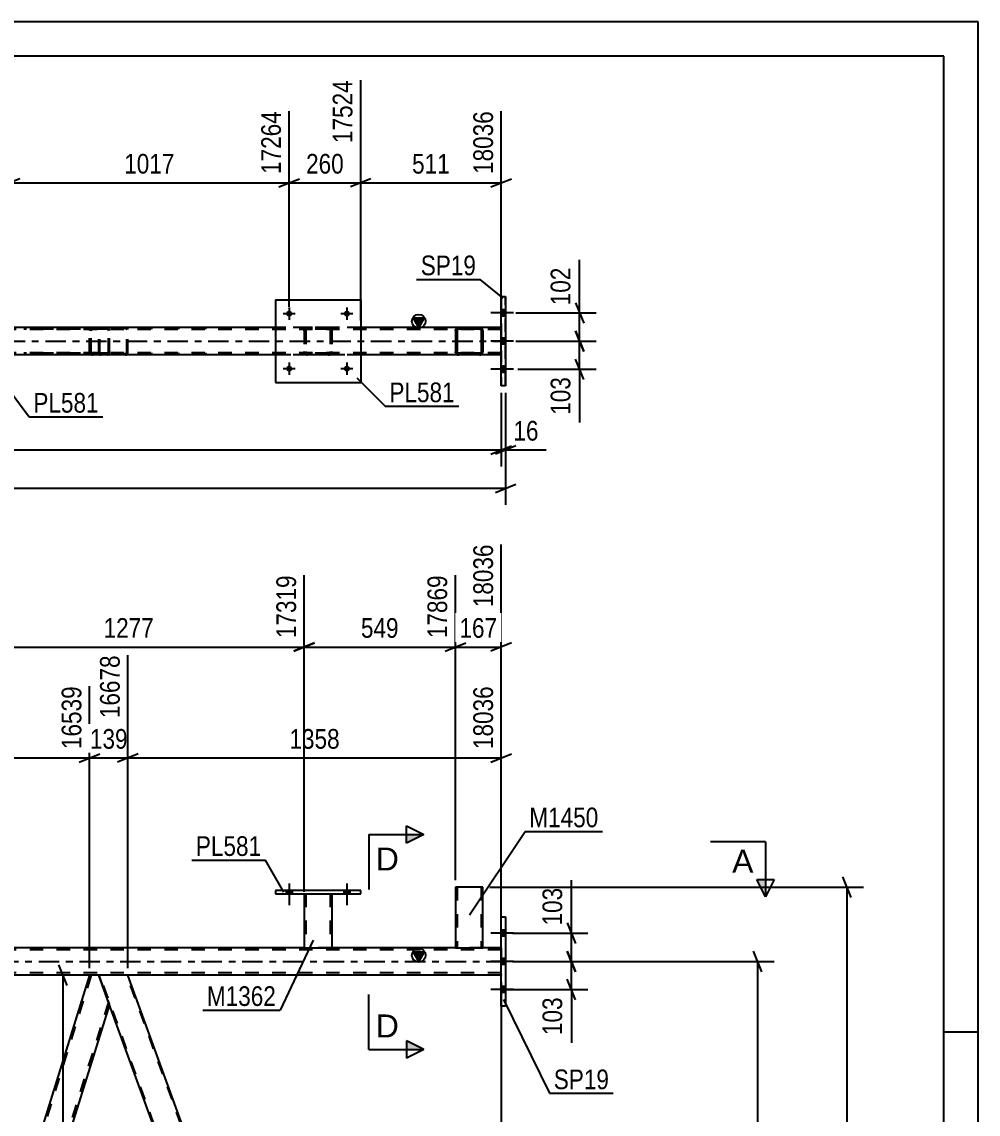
# Model space of a CAD drawing. Header units: millimetres. Extents: x 0 to 841, y 0 to 594.
# Drawn here: x 701.9 to 841, y 435.1 to 594 of the extents above; entities that cross this region are included whole.
import ezdxf

# ---------------------------------------------------------------- set-up
doc = ezdxf.new("R2010")
doc.units = ezdxf.units.MM
doc.linetypes.add('DXK_LINE_DOT2', pattern=[3.9198, 1.9599, -1.9599])
doc.linetypes.add('DXK_LINE_DOT3', pattern=[5.9187, 2.979, -0.9799, 0.9799, -0.9799])
doc.styles.add('Arial', font='ARIAL.TTF', dxfattribs={"height": 0.2})
doc.styles.add('Arial Narrow', font='ARIALN.TTF', dxfattribs={"height": 0.2})

# ---------------------------------------------------------------- blocks, each defined once
blk = doc.blocks.new('Unknown-814735430-1133')
at = {"color": 5, "linetype": 'Continuous'}
for p, q in [((841, 594), (0, 594)), ((841, 0), (841, 594)), ((836, 589), (5, 589)), ((836, 5), (836, 589)), ((841, 447), (836, 447))]:
    blk.add_line(p, q, dxfattribs=at)
blk = doc.blocks.new('Part-814735430-5212 - 5134')
at = {"color": 7, "linetype": 'DXK_LINE_DOT2'}
for p, q in [((742.98, 549.06), (743.02, 549.24)), ((743.02, 549.24), (742.98, 549.06)), ((742.98, 549.06), (742.98, 546.02)), ((743.22, 549.06), (743.24, 549.15)), ((743.22, 549.06), (743.22, 546.02)), ((743.24, 549.15), (743.29, 549.23)), ((743.28, 549.5), (743.46, 549.54)), ((743.46, 549.54), (743.28, 549.5)), ((743.29, 549.23), (743.37, 549.28)), ((743.37, 549.28), (743.46, 549.3)), ((746.5, 549.54), (743.46, 549.54)), ((746.5, 549.3), (743.46, 549.3)), ((746.5, 549.54), (746.68, 549.5)), ((746.68, 549.5), (746.5, 549.54)), ((746.5, 549.3), (746.59, 549.28)), ((746.59, 549.28), (746.67, 549.23)), ((746.67, 549.23), (746.72, 549.15)), ((746.72, 549.15), (746.74, 549.06)), ((746.74, 549.06), (746.74, 546.02)), ((746.94, 549.24), (746.98, 549.06)), ((746.98, 549.06), (746.94, 549.24)), ((746.98, 549.06), (746.98, 546.02)), ((743.02, 545.83), (742.98, 546.02)), ((742.98, 546.02), (743.02, 545.83)), ((743.24, 545.92), (743.22, 546.02)), ((743.29, 545.85), (743.24, 545.92)), ((743.46, 545.54), (743.28, 545.57)), ((743.28, 545.57), (743.46, 545.54)), ((743.37, 545.79), (743.29, 545.85)), ((743.46, 545.78), (743.37, 545.79)), ((746.5, 545.78), (743.46, 545.78)), ((746.5, 545.54), (743.46, 545.54)), ((746.59, 545.79), (746.5, 545.78)), ((746.68, 545.57), (746.5, 545.54)), ((746.5, 545.54), (746.68, 545.57)), ((746.67, 545.85), (746.59, 545.79)), ((746.72, 545.92), (746.67, 545.85)), ((746.74, 546.02), (746.72, 545.92)), ((746.98, 546.02), (746.94, 545.83)), ((746.94, 545.83), (746.98, 546.02))]:
    blk.add_line(p, q, dxfattribs=at)
for centre, start, end in [((743.46, 549.06), 112.5, 157.5), ((743.46, 549.06), 112.5, 157.5), ((746.5, 549.06), 22.5, 67.5), ((746.5, 549.06), 22.5, 67.5), ((743.46, 546.02), 202.5, 247.5), ((743.46, 546.02), 202.5, 247.5), ((746.5, 546.02), 292.5, 337.5), ((746.5, 546.02), 292.5, 337.5)]:
    blk.add_arc(centre, 0.48, start, end, dxfattribs=at)
blk = doc.blocks.new('Bolt-814735430-5156 - 5134')
at = {"linetype": 'Continuous'}
for points in [[(741.22, 551.54, -1), (740.34, 551.54, -1)], [(749.62, 551.54, -1), (748.74, 551.54, -1)]]:
    blk.add_hatch(color=1, dxfattribs=at).paths.add_polyline_path(points)
at = {"color": 1, "linetype": 'Continuous'}
for p, q in [((739.9, 551.54), (741.66, 551.54)), ((740.78, 552.42), (740.78, 550.66)), ((748.3, 551.54), (750.06, 551.54)), ((749.18, 552.42), (749.18, 550.66))]:
    blk.add_line(p, q, dxfattribs=at)
blk = doc.blocks.new('Bolt-814735430-5157 - 5134')
at = {"linetype": 'Continuous'}
for points in [[(741.22, 543.54, -1), (740.34, 543.54, -1)], [(749.62, 543.54, -1), (748.74, 543.54, -1)]]:
    blk.add_hatch(color=1, dxfattribs=at).paths.add_polyline_path(points)
at = {"color": 1, "linetype": 'Continuous'}
for p, q in [((740.78, 544.42), (740.78, 542.66)), ((749.18, 544.42), (749.18, 542.66)), ((739.9, 543.54), (741.66, 543.54)), ((748.3, 543.54), (750.06, 543.54))]:
    blk.add_line(p, q, dxfattribs=at)
blk = doc.blocks.new('Part-814735430-5229 - 5134')
at = {"color": 2, "linetype": 'Continuous'}
for p, q in [((738.78, 553.54), (738.78, 541.54)), ((738.78, 553.54), (751.18, 553.54)), ((751.18, 553.54), (751.18, 541.54)), ((738.78, 541.54), (751.18, 541.54))]:
    blk.add_line(p, q, dxfattribs=at)
blk = doc.blocks.new('Part-814735430-5230 - 5134')
at = {"color": 2, "linetype": 'Continuous'}
for p, q in [((764.99, 549.24), (764.96, 549.06)), ((764.96, 549.06), (764.96, 546.02)), ((765.2, 549.06), (765.21, 549.15)), ((765.2, 549.06), (765.2, 546.02)), ((765.21, 549.15), (765.27, 549.23)), ((765.44, 549.54), (765.25, 549.5)), ((765.27, 549.23), (765.34, 549.28)), ((765.34, 549.28), (765.44, 549.3)), ((768.48, 549.54), (765.44, 549.54)), ((768.48, 549.3), (765.44, 549.3)), ((768.66, 549.5), (768.48, 549.54)), ((768.48, 549.3), (768.57, 549.28)), ((768.57, 549.28), (768.65, 549.23)), ((768.65, 549.23), (768.7, 549.15)), ((768.7, 549.15), (768.72, 549.06)), ((768.72, 549.06), (768.72, 546.02)), ((768.96, 549.06), (768.92, 549.24)), ((768.96, 549.06), (768.96, 546.02)), ((764.96, 546.02), (764.99, 545.83)), ((765.21, 545.92), (765.2, 546.02)), ((765.27, 545.85), (765.21, 545.92)), ((765.25, 545.57), (765.44, 545.54)), ((765.34, 545.79), (765.27, 545.85)), ((765.44, 545.78), (765.34, 545.79)), ((768.48, 545.78), (765.44, 545.78)), ((768.48, 545.54), (765.44, 545.54)), ((768.57, 545.79), (768.48, 545.78)), ((768.48, 545.54), (768.66, 545.57)), ((768.65, 545.85), (768.57, 545.79)), ((768.7, 545.92), (768.65, 545.85)), ((768.72, 546.02), (768.7, 545.92)), ((768.92, 545.83), (768.96, 546.02))]:
    blk.add_line(p, q, dxfattribs=at)
at = {"color": 7, "linetype": 'DXK_LINE_DOT2'}
for p, q in [((764.96, 549.06), (764.99, 549.24)), ((765.25, 549.5), (765.44, 549.54)), ((768.48, 549.54), (768.66, 549.5)), ((768.92, 549.24), (768.96, 549.06)), ((764.99, 545.83), (764.96, 546.02)), ((765.44, 545.54), (765.25, 545.57)), ((768.66, 545.57), (768.48, 545.54)), ((768.96, 546.02), (768.92, 545.83))]:
    blk.add_line(p, q, dxfattribs=at)
at = {"color": 7, "linetype": 'DXK_LINE_DOT3'}
blk.add_line((766.96, 547.54), (766.96, 547.54), dxfattribs=at)
at = {"color": 2, "linetype": 'Continuous'}
for centre, start, end in [((765.44, 549.06), 112.5, 157.5), ((768.48, 549.06), 22.5, 67.5), ((765.44, 546.02), 202.5, 247.5), ((768.48, 546.02), 292.5, 337.5)]:
    blk.add_arc(centre, 0.48, start, end, dxfattribs=at)
at = {"color": 7, "linetype": 'DXK_LINE_DOT2'}
for centre, start, end in [((765.44, 549.06), 112.5, 157.5), ((768.48, 549.06), 22.5, 67.5), ((765.44, 546.02), 202.5, 247.5), ((768.48, 546.02), 292.5, 337.5)]:
    blk.add_arc(centre, 0.48, start, end, dxfattribs=at)
blk = doc.blocks.new('Part-814735430-5267 - 5134')
at = {"color": 2, "linetype": 'Continuous'}
for p, q in [((771.63, 554.04), (771.63, 554.04)), ((771.63, 554.04), (772.27, 554.04)), ((771.63, 541.04), (771.63, 554.04)), ((772.27, 554.04), (772.27, 541.04)), ((771.63, 541.04), (771.63, 541.04)), ((772.27, 541.04), (771.63, 541.04))]:
    blk.add_line(p, q, dxfattribs=at)
at = {"color": 7, "linetype": 'DXK_LINE_DOT2'}
for p, q in [((771.63, 554.04), (771.63, 541.04)), ((772.27, 541.04), (772.27, 554.04))]:
    blk.add_line(p, q, dxfattribs=at)
blk = doc.blocks.new('Part-814735430-5281 - 5134')
at = {"color": 7, "linetype": 'DXK_LINE_DOT2'}
for p, q in [((714.35, 549.54), (702.19, 549.54)), ((714.35, 549.3), (702.19, 549.3)), ((711.78, 549.19), (711.75, 549.06)), ((711.75, 546.02), (711.75, 549.06)), ((711.79, 549.24), (711.78, 549.19)), ((712, 549.06), (712.02, 549.15)), ((712, 546.02), (712, 549.06)), ((712.02, 549.15), (712.08, 549.23)), ((712.26, 549.54), (712.06, 549.5)), ((712.08, 549.23), (712.16, 549.28)), ((712.16, 549.28), (712.26, 549.3)), ((713.07, 549.3), (713.07, 549.54)), ((714.45, 549.5), (714.35, 549.54)), ((714.35, 549.3), (714.4, 549.28)), ((714.4, 549.28), (714.44, 549.23)), ((714.44, 549.23), (714.47, 549.15)), ((714.54, 549.4), (714.45, 549.5)), ((714.47, 549.15), (714.48, 549.06)), ((714.48, 546.02), (714.48, 549.06)), ((714.6, 549.24), (714.54, 549.4)), ((714.62, 549.06), (714.6, 549.24)), ((714.62, 546.02), (714.62, 549.06)), ((714.35, 545.78), (702.19, 545.78)), ((714.35, 545.54), (702.19, 545.54)), ((711.75, 546.02), (711.77, 545.93)), ((711.77, 545.93), (711.79, 545.83)), ((712.02, 545.95), (712, 546.02)), ((712.02, 545.92), (712.02, 545.95)), ((712.08, 545.85), (712.02, 545.92)), ((712.06, 545.57), (712.26, 545.54)), ((712.16, 545.79), (712.08, 545.85)), ((712.26, 545.78), (712.16, 545.79)), ((713.07, 545.54), (713.07, 545.78)), ((714.4, 545.79), (714.35, 545.78)), ((714.35, 545.54), (714.45, 545.57)), ((714.44, 545.85), (714.4, 545.79)), ((714.44, 545.85), (714.46, 545.88)), ((714.45, 545.57), (714.54, 545.68)), ((714.46, 545.88), (714.47, 545.92)), ((714.47, 545.92), (714.48, 546.02)), ((714.54, 545.68), (714.55, 545.71)), ((714.55, 545.71), (714.6, 545.83)), ((714.6, 545.83), (714.62, 546.02))]:
    blk.add_line(p, q, dxfattribs=at)
for centre, start, end in [((712.24, 549.04), 111.1941, 156.1506), ((712.24, 546.03), 203.8494, 248.8059)]:
    blk.add_arc(centre, 0.492, start, end, dxfattribs=at)
blk = doc.blocks.new('Part-814735430-5283 - 5134')
at = {"color": 7, "linetype": 'DXK_LINE_DOT2'}
for p, q in [((713.1, 549.34), (713.07, 549.22)), ((713.07, 545.86), (713.07, 549.22)), ((713.24, 549.22), (713.25, 549.28)), ((713.24, 545.86), (713.24, 549.22)), ((713.25, 549.28), (713.29, 549.33)), ((713.41, 549.54), (713.28, 549.51)), ((713.29, 549.33), (713.35, 549.36)), ((713.35, 549.36), (713.41, 549.38)), ((728.74, 549.54), (713.41, 549.54)), ((728.74, 549.38), (713.41, 549.38)), ((717.12, 549.51), (716.99, 549.54)), ((716.99, 549.38), (717.05, 549.36)), ((717.05, 549.36), (717.08, 549.35)), ((717.08, 549.35), (717.11, 549.33)), ((717.11, 549.33), (717.14, 549.28)), ((717.14, 549.28), (717.16, 549.22)), ((717.16, 545.86), (717.16, 549.22)), ((717.33, 549.22), (717.3, 549.34)), ((717.33, 545.86), (717.33, 549.22)), ((713.07, 545.86), (713.1, 545.73)), ((713.25, 545.79), (713.24, 545.86)), ((713.29, 545.74), (713.25, 545.79)), ((713.28, 545.56), (713.41, 545.54)), ((713.35, 545.71), (713.29, 545.74)), ((713.41, 545.7), (713.35, 545.71)), ((728.74, 545.7), (713.41, 545.7)), ((728.74, 545.54), (713.41, 545.54)), ((716.99, 545.7), (717.05, 545.71)), ((716.99, 545.54), (717.12, 545.56)), ((717.05, 545.71), (717.08, 545.72)), ((717.08, 545.72), (717.11, 545.74)), ((717.14, 545.79), (717.11, 545.74)), ((717.16, 545.86), (717.14, 545.79)), ((717.3, 545.73), (717.33, 545.86))]:
    blk.add_line(p, q, dxfattribs=at)
for centre, start, end in [((713.4, 549.2), 110.7583, 155.68), ((717, 549.2), 24.32, 69.2417), ((713.4, 545.87), 204.32, 249.2417)]:
    blk.add_arc(centre, 0.331, start, end, dxfattribs=at)
blk = doc.blocks.new('Bolt-814735430-5327 - 5134')
at = {"linetype": 'Continuous'}
for points in [[(772.27, 551.2), (772.27, 552.08), (771.63, 552.08), (771.63, 551.2)], [(772.27, 551.2), (772.27, 552.08), (771.63, 552.08), (771.63, 551.2)], [(772.27, 551.2), (772.27, 552.08), (771.63, 552.08), (771.63, 551.2)], [(772.27, 547.1), (772.27, 547.98), (771.63, 547.98), (771.63, 547.1)], [(772.27, 547.1), (772.27, 547.98), (771.63, 547.98), (771.63, 547.1)], [(772.27, 543), (772.27, 543.88), (771.63, 543.88), (771.63, 543)], [(772.27, 543), (772.27, 543.88), (771.63, 543.88), (771.63, 543)], [(772.27, 543), (772.27, 543.88), (771.63, 543.88), (771.63, 543)]]:
    blk.add_hatch(color=1, dxfattribs=at).paths.add_polyline_path(points)
at = {"color": 1, "linetype": 'Continuous'}
for p, q in [((773.43, 551.64), (770.11, 551.64)), ((773.43, 551.64), (770.11, 551.64)), ((773.43, 551.64), (770.11, 551.64)), ((772.27, 552.08), (771.63, 552.08)), ((772.27, 552.08), (771.63, 552.08)), ((772.27, 552.08), (771.63, 552.08)), ((772.27, 551.2), (771.63, 551.2)), ((772.27, 551.2), (771.63, 551.2)), ((772.27, 551.2), (771.63, 551.2)), ((773.43, 547.54), (770.11, 547.54)), ((773.43, 547.54), (770.11, 547.54)), ((772.27, 547.98), (771.63, 547.98)), ((772.27, 547.98), (771.63, 547.98)), ((772.27, 547.1), (771.63, 547.1)), ((772.27, 547.1), (771.63, 547.1)), ((772.27, 543.88), (771.63, 543.88)), ((772.27, 543.88), (771.63, 543.88)), ((772.27, 543.88), (771.63, 543.88)), ((773.43, 543.44), (770.11, 543.44)), ((773.43, 543.44), (770.11, 543.44)), ((773.43, 543.44), (770.11, 543.44)), ((772.27, 543), (771.63, 543)), ((772.27, 543), (771.63, 543)), ((772.27, 543), (771.63, 543))]:
    blk.add_line(p, q, dxfattribs=at)
blk = doc.blocks.new('Part-814735430-5334 - 5134')
at = {"linetype": 'Continuous'}
blk.add_hatch(color=2, dxfattribs=at).paths.add_polyline_path([(759.63, 549.54), (758.83, 550.94), (760.43, 550.94)])
at = {"color": 2, "linetype": 'Continuous'}
for p, q in [((759.63, 549.54), (758.83, 550.94)), ((758.83, 550.94), (760.43, 550.94)), ((760.43, 550.94), (759.63, 549.54)), ((738.78, 549.54), (700.1, 549.54)), ((765.44, 549.54), (751.18, 549.54)), ((771.63, 549.54), (768.48, 549.54)), ((738.78, 545.54), (700.1, 545.54)), ((765.44, 545.54), (751.18, 545.54)), ((771.63, 545.54), (768.48, 545.54))]:
    blk.add_line(p, q, dxfattribs=at)
at = {"color": 7, "linetype": 'DXK_LINE_DOT2'}
for p, q in [((771.63, 549.22), (107.53, 549.22)), ((771.63, 549.54), (125.81, 549.54)), ((751.18, 549.54), (738.78, 549.54)), ((768.48, 549.54), (765.44, 549.54)), ((771.63, 545.54), (771.63, 549.54)), ((771.63, 549.54), (771.63, 549.54)), ((771.63, 549.54), (771.63, 545.54)), ((771.63, 549.22), (771.63, 549.22)), ((771.63, 545.86), (107.53, 545.86)), ((768.48, 545.54), (107.53, 545.54)), ((751.18, 545.54), (738.78, 545.54)), ((768.48, 545.54), (765.44, 545.54)), ((771.63, 545.86), (771.63, 545.86)), ((771.63, 545.54), (771.63, 545.54))]:
    blk.add_line(p, q, dxfattribs=at)
at = {"color": 7, "linetype": 'DXK_LINE_DOT3'}
blk.add_line((107.53, 547.54), (771.63, 547.54), dxfattribs=at)
at = {"color": 2, "linetype": 'Continuous'}
blk.add_circle((759.63, 550.44), 1, dxfattribs=at)
blk = doc.blocks.new('Part-814735430-3443 - 3299')
at = {"color": 7, "linetype": 'DXK_LINE_DOT2'}
for p, q in [((742.98, 467.14), (746.98, 467.14)), ((742.98, 467.13), (742.98, 467.14)), ((742.98, 467.14), (742.98, 467.13)), ((743.22, 467.14), (743.22, 459.29)), ((746.74, 467.14), (746.74, 459.29)), ((746.98, 467.14), (746.98, 467.13)), ((746.98, 467.13), (746.98, 467.14)), ((746.68, 459.29), (746.72, 459.29)), ((746.68, 459.29), (746.72, 459.29)), ((746.72, 459.29), (746.74, 459.29)), ((746.72, 459.29), (746.74, 459.29))]:
    blk.add_line(p, q, dxfattribs=at)
at = {"color": 2, "linetype": 'Continuous'}
for p, q in [((742.98, 467.13), (742.98, 459.29)), ((746.98, 467.13), (746.98, 459.29)), ((742.98, 459.29), (746.98, 459.29))]:
    blk.add_line(p, q, dxfattribs=at)
blk = doc.blocks.new('Bolt-814735430-3321 - 3299')
at = {"linetype": 'Continuous'}
for points in [[(740.34, 467.13), (741.22, 467.13), (741.22, 467.61), (740.34, 467.61)], [(748.74, 467.13), (749.62, 467.13), (749.62, 467.61), (748.74, 467.61)]]:
    blk.add_hatch(color=1, dxfattribs=at).paths.add_polyline_path(points)
at = {"color": 1, "linetype": 'Continuous'}
for p, q in [((740.34, 467.61), (740.34, 467.13)), ((740.78, 468.61), (740.78, 465.49)), ((741.22, 467.61), (741.22, 467.13)), ((748.74, 467.61), (748.74, 467.13)), ((749.18, 468.61), (749.18, 465.49)), ((749.62, 467.61), (749.62, 467.13))]:
    blk.add_line(p, q, dxfattribs=at)
blk = doc.blocks.new('Bolt-814735430-3322 - 3299')
at = {"linetype": 'Continuous'}
for points in [[(740.34, 467.13), (741.22, 467.13), (741.22, 467.61), (740.34, 467.61)], [(748.74, 467.13), (749.62, 467.13), (749.62, 467.61), (748.74, 467.61)]]:
    blk.add_hatch(color=1, dxfattribs=at).paths.add_polyline_path(points)
at = {"color": 1, "linetype": 'Continuous'}
for p, q in [((740.34, 467.61), (740.34, 467.13)), ((740.78, 468.61), (740.78, 465.49)), ((741.22, 467.61), (741.22, 467.13)), ((748.74, 467.61), (748.74, 467.13)), ((749.18, 468.61), (749.18, 465.49)), ((749.62, 467.61), (749.62, 467.13))]:
    blk.add_line(p, q, dxfattribs=at)
blk = doc.blocks.new('Part-814735430-3468 - 3299')
at = {"color": 2, "linetype": 'Continuous'}
for p, q in [((738.78, 467.61), (738.78, 467.13)), ((751.18, 467.61), (738.78, 467.61)), ((751.18, 467.13), (751.18, 467.61)), ((738.78, 467.13), (751.18, 467.13))]:
    blk.add_line(p, q, dxfattribs=at)
blk = doc.blocks.new('Part-814735430-3473 - 3299')
at = {"color": 2, "linetype": 'Continuous'}
for p, q in [((768.96, 468.09), (764.96, 468.09)), ((764.96, 468.09), (764.96, 459.29)), ((768.96, 459.29), (768.96, 468.09)), ((764.96, 459.29), (768.96, 459.29))]:
    blk.add_line(p, q, dxfattribs=at)
at = {"color": 7, "linetype": 'DXK_LINE_DOT2'}
for p, q in [((765.2, 468.09), (765.2, 459.29)), ((768.65, 468.09), (768.66, 468.09)), ((768.66, 468.09), (768.7, 468.09)), ((768.7, 468.09), (768.72, 468.09)), ((768.72, 468.09), (768.72, 459.29)), ((768.7, 459.29), (768.66, 459.29)), ((768.7, 459.29), (768.66, 459.29)), ((768.72, 459.29), (768.7, 459.29)), ((768.7, 459.29), (768.72, 459.29))]:
    blk.add_line(p, q, dxfattribs=at)
blk = doc.blocks.new('Part-814735430-3633 - 3299')
at = {"linetype": 'Continuous'}
blk.add_hatch(color=2, dxfattribs=at).paths.add_polyline_path([(759.63, 457.29), (758.83, 458.69), (760.43, 458.69)])
at = {"color": 7, "linetype": 'DXK_LINE_DOT2'}
for p, q in [((771.63, 458.97), (65.13, 458.97)), ((746.98, 459.29), (742.98, 459.29)), ((768.96, 459.29), (764.96, 459.29)), ((771.63, 459.29), (771.63, 455.29)), ((771.63, 455.61), (65.13, 455.61)), ((717.33, 455.29), (711.75, 455.29))]:
    blk.add_line(p, q, dxfattribs=at)
at = {"color": 2, "linetype": 'Continuous'}
for p, q in [((742.98, 459.29), (695.9, 459.29)), ((764.96, 459.29), (746.98, 459.29)), ((759.63, 457.29), (758.83, 458.69)), ((758.83, 458.69), (760.43, 458.69)), ((760.43, 458.69), (759.63, 457.29)), ((771.63, 459.29), (768.96, 459.29)), ((711.75, 455.29), (632.19, 455.29)), ((771.63, 455.29), (717.33, 455.29))]:
    blk.add_line(p, q, dxfattribs=at)
at = {"color": 7, "linetype": 'DXK_LINE_DOT3'}
blk.add_line((65.13, 457.29), (771.63, 457.29), dxfattribs=at)
at = {"color": 2, "linetype": 'Continuous'}
blk.add_circle((759.63, 458.19), 1, dxfattribs=at)
blk = doc.blocks.new('Bolt-814735430-3530 - 3299')
at = {"linetype": 'Continuous'}
for points in [[(771.63, 461.83), (771.63, 460.95), (772.27, 460.95), (772.27, 461.83)], [(771.63, 461.83), (771.63, 460.95), (772.27, 460.95), (772.27, 461.83)], [(771.63, 461.83), (771.63, 460.95), (772.27, 460.95), (772.27, 461.83)], [(771.63, 457.73), (771.63, 456.85), (772.27, 456.85), (772.27, 457.73)], [(771.63, 457.73), (771.63, 456.85), (772.27, 456.85), (772.27, 457.73)], [(771.63, 453.63), (771.63, 452.75), (772.27, 452.75), (772.27, 453.63)], [(771.63, 453.63), (771.63, 452.75), (772.27, 452.75), (772.27, 453.63)], [(771.63, 453.63), (771.63, 452.75), (772.27, 452.75), (772.27, 453.63)]]:
    blk.add_hatch(color=1, dxfattribs=at).paths.add_polyline_path(points)
at = {"color": 1, "linetype": 'Continuous'}
for p, q in [((773.43, 461.39), (770.11, 461.39)), ((773.43, 461.39), (770.11, 461.39)), ((773.43, 461.39), (770.11, 461.39)), ((772.27, 461.83), (771.63, 461.83)), ((772.27, 461.83), (771.63, 461.83)), ((772.27, 461.83), (771.63, 461.83)), ((772.27, 460.95), (771.63, 460.95)), ((772.27, 460.95), (771.63, 460.95)), ((772.27, 460.95), (771.63, 460.95)), ((772.27, 457.73), (771.63, 457.73)), ((772.27, 457.73), (771.63, 457.73)), ((773.43, 457.29), (770.11, 457.29)), ((773.43, 457.29), (770.11, 457.29)), ((772.27, 456.85), (771.63, 456.85)), ((772.27, 456.85), (771.63, 456.85)), ((773.43, 453.19), (770.11, 453.19)), ((773.43, 453.19), (770.11, 453.19)), ((773.43, 453.19), (770.11, 453.19)), ((772.27, 453.63), (771.63, 453.63)), ((772.27, 453.63), (771.63, 453.63)), ((772.27, 453.63), (771.63, 453.63)), ((772.27, 452.75), (771.63, 452.75)), ((772.27, 452.75), (771.63, 452.75)), ((772.27, 452.75), (771.63, 452.75))]:
    blk.add_line(p, q, dxfattribs=at)
blk = doc.blocks.new('Part-814735430-3554 - 3299')
at = {"color": 7, "linetype": 'DXK_LINE_DOT2'}
for p, q in [((712, 455.29), (675.19, 337.17)), ((714.48, 451.41), (677.91, 334.07)), ((714.62, 451.04), (714.6, 451.09)), ((714.62, 451.04), (714.6, 451.09)), ((675.47, 338.89), (675.05, 337.54)), ((679.66, 338.89), (678.16, 334.07)), ((676.31, 334.07), (675.05, 337.54)), ((678.16, 334.07), (676.31, 334.07))]:
    blk.add_line(p, q, dxfattribs=at)
at = {"color": 2, "linetype": 'Continuous'}
for p, q in [((711.75, 455.29), (675.47, 338.89)), ((713.07, 455.29), (711.75, 455.29)), ((714.6, 451.09), (713.07, 455.29)), ((714.62, 451.04), (679.66, 338.89))]:
    blk.add_line(p, q, dxfattribs=at)
blk = doc.blocks.new('Part-814735430-3564 - 3299')
at = {"color": 2, "linetype": 'Continuous'}
for p, q in [((717.33, 455.29), (713.07, 455.29)), ((761.45, 334.07), (717.33, 455.29)), ((757.19, 334.07), (714.6, 451.09))]:
    blk.add_line(p, q, dxfattribs=at)
at = {"color": 7, "linetype": 'DXK_LINE_DOT2'}
for p, q in [((713.07, 455.29), (714.6, 451.09)), ((757.36, 334.07), (713.24, 455.29)), ((761.28, 334.07), (717.16, 455.29)), ((757.19, 334.07), (761.45, 334.07))]:
    blk.add_line(p, q, dxfattribs=at)
blk = doc.blocks.new('Part-814735430-3654 - 3299')
at = {"color": 2, "linetype": 'Continuous'}
for p, q in [((771.63, 450.79), (771.63, 463.79)), ((771.63, 463.79), (772.27, 463.79)), ((772.27, 463.79), (772.27, 450.79)), ((772.27, 450.79), (771.63, 450.79))]:
    blk.add_line(p, q, dxfattribs=at)
blk = doc.blocks.new('StraightDimension-814735430-8892 - 5134')
at = {"color": 7, "linetype": 'Continuous'}
for p, q in [((771.63, 540.04), (771.63, 529.32)), ((772.27, 540.04), (772.27, 529.32)), ((770.13, 531.12), (773.13, 532.32)), ((773.77, 532.32), (770.77, 531.12)), ((771.63, 531.72), (772.27, 531.72))]:
    blk.add_line(p, q, dxfattribs=at)
at = {"color": 0}
blk.add_wipeout([(777.65, 532.47), (777.65, 536.67), (772.8, 536.67), (772.8, 532.47)], dxfattribs=at)
at = {"color": 7, "linetype": 'Continuous'}
blk.add_line((772.27, 531.72), (778.18, 531.72), dxfattribs=at)
blk.add_line((772.27, 531.72), (778.18, 531.72), dxfattribs=at)
at = {"color": 3, "style": 'Arial Narrow'}
blk.add_text('16', height=2.863, dxfattribs=at).set_placement((773.4, 533.07))
blk = doc.blocks.new('StraightDimension-814735430-9541 - 5134')
at = {"color": 7, "linetype": 'Continuous'}
for p, q in [((751.18, 550.54), (751.18, 585.51)), ((771.63, 550.54), (771.63, 581.01)), ((752.68, 571.17), (749.68, 569.97)), ((770.13, 569.97), (773.13, 571.17)), ((751.18, 570.57), (771.63, 570.57))]:
    blk.add_line(p, q, dxfattribs=at)
at = {"color": 0, "linetype": 'Continuous'}
blk.add_wipeout([(771.03, 581.61), (766.83, 581.61), (766.83, 571.27), (771.03, 571.27)], dxfattribs=at)
at = {"color": 0}
blk.add_wipeout([(764.75, 571.32), (764.75, 575.52), (758.06, 575.52), (758.06, 571.32)], dxfattribs=at)
at = {"color": 3, "linetype": 'Continuous', "style": 'Arial Narrow'}
blk.add_text('18036', height=2.863, rotation=90.0002, dxfattribs=at).set_placement((770.43, 571.87))
at = {"color": 3, "style": 'Arial Narrow'}
blk.add_text('511', height=2.863, dxfattribs=at).set_placement((758.66, 571.92))
blk = doc.blocks.new('StraightDimension-814735430-8893 - 5134')
at = {"color": 7, "linetype": 'Continuous'}
for p, q in [((771.63, 540.04), (771.63, 529.32)), ((65.61, 531.72), (771.63, 531.72)), ((770.13, 531.12), (773.13, 532.32))]:
    blk.add_line(p, q, dxfattribs=at)
blk = doc.blocks.new('StraightDimension-814735430-9542 - 5134')
at = {"color": 7, "linetype": 'Continuous'}
for p, q in [((751.18, 550.54), (751.18, 585.51)), ((740.78, 552.54), (740.78, 581.01)), ((739.28, 569.97), (742.28, 571.17)), ((752.68, 571.17), (749.68, 569.97)), ((740.78, 570.57), (751.18, 570.57))]:
    blk.add_line(p, q, dxfattribs=at)
at = {"color": 0}
blk.add_wipeout([(749.32, 571.32), (749.32, 575.52), (742.64, 575.52), (742.64, 571.32)], dxfattribs=at)
at = {"color": 3, "style": 'Arial Narrow'}
blk.add_text('260', height=2.863, dxfattribs=at).set_placement((743.24, 571.92))
at = {"color": 0, "linetype": 'Continuous'}
blk.add_wipeout([(750.58, 586.11), (746.38, 586.11), (746.38, 575.77), (750.58, 575.77)], dxfattribs=at)
at = {"color": 3, "linetype": 'Continuous', "style": 'Arial Narrow'}
blk.add_text('17524', height=2.863, rotation=90.0002, dxfattribs=at).set_placement((749.98, 576.37))
blk = doc.blocks.new('StraightDimension-814735430-9543 - 5134')
at = {"color": 7, "linetype": 'Continuous'}
for p, q in [((700.1, 550.54), (700.1, 585.51)), ((740.78, 552.54), (740.78, 581.01)), ((701.6, 571.17), (698.6, 569.97)), ((739.28, 569.97), (742.28, 571.17)), ((700.1, 570.57), (740.78, 570.57))]:
    blk.add_line(p, q, dxfattribs=at)
at = {"color": 0, "linetype": 'Continuous'}
blk.add_wipeout([(740.18, 581.61), (735.98, 581.61), (735.98, 571.27), (740.18, 571.27)], dxfattribs=at)
at = {"color": 0}
blk.add_wipeout([(724.69, 571.32), (724.69, 575.52), (716.18, 575.52), (716.18, 571.32)], dxfattribs=at)
at = {"color": 3, "linetype": 'Continuous', "style": 'Arial Narrow'}
blk.add_text('17264', height=2.863, rotation=90.0002, dxfattribs=at).set_placement((739.58, 571.87))
at = {"color": 3, "style": 'Arial Narrow'}
blk.add_text('1017', height=2.863, dxfattribs=at).set_placement((716.78, 571.92))
blk = doc.blocks.new('StraightDimension-814735430-12027 - 5134')
at = {"color": 7, "linetype": 'Continuous'}
for p, q in [((782.43, 553.14), (783.63, 550.14)), ((773.77, 551.64), (785.43, 551.64)), ((783.03, 547.54), (783.03, 551.64)), ((783.63, 546.04), (782.43, 549.04)), ((773.77, 547.54), (785.43, 547.54))]:
    blk.add_line(p, q, dxfattribs=at)
at = {"color": 0}
blk.add_wipeout([(782.28, 558.85), (778.08, 558.85), (778.08, 552.16), (782.28, 552.16)], dxfattribs=at)
at = {"color": 7, "linetype": 'Continuous'}
blk.add_line((783.03, 551.64), (783.03, 559.37), dxfattribs=at)
blk.add_line((783.03, 551.64), (783.03, 559.37), dxfattribs=at)
at = {"color": 3, "style": 'Arial Narrow'}
blk.add_text('102', height=2.863, rotation=90.0002, dxfattribs=at).set_placement((781.68, 552.76))
blk = doc.blocks.new('StraightDimension-814735430-12028 - 5134')
at = {"color": 7, "linetype": 'Continuous'}
for p, q in [((782.43, 549.04), (783.63, 546.04)), ((773.77, 547.54), (785.43, 547.54)), ((783.03, 543.44), (783.03, 547.54)), ((783.63, 541.94), (782.43, 544.94)), ((774.02, 543.44), (785.43, 543.44))]:
    blk.add_line(p, q, dxfattribs=at)
at = {"color": 0}
blk.add_wipeout([(782.28, 542.91), (778.08, 542.91), (778.08, 536.23), (782.28, 536.23)], dxfattribs=at)
at = {"color": 7, "linetype": 'Continuous'}
blk.add_line((783.03, 543.44), (783.03, 535.7), dxfattribs=at)
blk.add_line((783.03, 543.44), (783.03, 535.7), dxfattribs=at)
at = {"color": 3, "style": 'Arial Narrow'}
blk.add_text('103', height=2.863, rotation=90.0002, dxfattribs=at).set_placement((781.68, 536.83))
blk = doc.blocks.new('StraightDimension-814735430-12054 - 5134')
at = {"color": 7, "linetype": 'Continuous'}
for p, q in [((772.27, 540.04), (772.27, 523.73)), ((64.97, 526.13), (772.27, 526.13)), ((770.77, 525.53), (773.77, 526.73))]:
    blk.add_line(p, q, dxfattribs=at)
blk = doc.blocks.new('StraightDimension-814735430-5035 - 3299')
at = {"color": 7, "linetype": 'Continuous'}
for p, q in [((809.54, 455.79), (808.34, 458.79)), ((773.27, 457.29), (811.34, 457.29)), ((808.94, 331.43), (808.94, 457.29)), ((808.34, 332.93), (809.54, 329.93)), ((794.89, 331.43), (811.34, 331.43))]:
    blk.add_line(p, q, dxfattribs=at)
at = {"color": 0}
blk.add_wipeout([(808.19, 398.62), (803.99, 398.62), (803.99, 390.11), (808.19, 390.11)], dxfattribs=at)
at = {"color": 3, "style": 'Arial Narrow'}
blk.add_text('3146', height=2.863, rotation=90.0002, dxfattribs=at).set_placement((807.59, 390.71))
blk = doc.blocks.new('StraightDimension-814735430-4511 - 3299')
at = {"color": 7, "linetype": 'Continuous'}
for p, q in [((632.19, 456.29), (632.19, 501.83)), ((711.75, 456.29), (711.75, 497.33)), ((633.69, 487.49), (630.69, 486.29)), ((632.19, 486.89), (711.75, 486.89)), ((710.25, 486.29), (713.25, 487.49))]:
    blk.add_line(p, q, dxfattribs=at)
at = {"color": 0, "linetype": 'Continuous'}
blk.add_wipeout([(711.15, 497.93), (706.95, 497.93), (706.95, 487.59), (711.15, 487.59)], dxfattribs=at)
at = {"color": 0}
blk.add_wipeout([(676.23, 487.64), (676.23, 491.84), (667.72, 491.84), (667.72, 487.64)], dxfattribs=at)
at = {"color": 3, "linetype": 'Continuous', "style": 'Arial Narrow'}
blk.add_text('16539', height=2.863, rotation=90.0002, dxfattribs=at).set_placement((710.55, 488.19))
at = {"color": 3, "style": 'Arial Narrow'}
blk.add_text('1989', height=2.863, dxfattribs=at).set_placement((668.32, 488.24))
blk = doc.blocks.new('StraightDimension-814735430-7958 - 3299')
at = {"color": 7, "linetype": 'Continuous'}
for p, q in [((742.98, 467.41), (742.98, 513.47)), ((764.96, 469.09), (764.96, 513.47)), ((744.48, 503.63), (741.48, 502.43)), ((742.98, 503.03), (764.96, 503.03)), ((763.46, 502.43), (766.46, 503.63))]:
    blk.add_line(p, q, dxfattribs=at)
at = {"color": 0, "linetype": 'Continuous'}
blk.add_wipeout([(764.36, 514.07), (760.16, 514.07), (760.16, 503.73), (764.36, 503.73)], dxfattribs=at)
at = {"color": 0}
blk.add_wipeout([(757.31, 503.78), (757.31, 507.98), (750.62, 507.98), (750.62, 503.78)], dxfattribs=at)
at = {"color": 3, "linetype": 'Continuous', "style": 'Arial Narrow'}
blk.add_text('17869', height=2.863, rotation=90.0002, dxfattribs=at).set_placement((763.76, 504.33))
at = {"color": 3, "style": 'Arial Narrow'}
blk.add_text('549', height=2.863, dxfattribs=at).set_placement((751.22, 504.38))
blk = doc.blocks.new('StraightDimension-814735430-3995 - 3299')
at = {"color": 7, "linetype": 'Continuous'}
for p, q in [((708.49, 453.79), (707.29, 456.79)), ((727.34, 455.29), (705.04, 455.29)), ((707.89, 334.07), (707.89, 455.29)), ((707.29, 335.57), (708.49, 332.57)), ((732.03, 334.07), (705.04, 334.07))]:
    blk.add_line(p, q, dxfattribs=at)
at = {"color": 0}
blk.add_wipeout([(707.14, 398.94), (702.94, 398.94), (702.94, 390.43), (707.14, 390.43)], dxfattribs=at)
at = {"color": 3, "style": 'Arial Narrow'}
blk.add_text('3030', height=2.863, rotation=90.0002, dxfattribs=at).set_placement((706.54, 391.03))
blk = doc.blocks.new('StraightDimension-814735430-3911 - 3299')
at = {"color": 7, "linetype": 'Continuous'}
for p, q in [((781.24, 462.89), (782.44, 459.89)), ((773.27, 461.39), (784.24, 461.39)), ((781.84, 457.29), (781.84, 461.39)), ((782.44, 455.79), (781.24, 458.79)), ((773.27, 457.29), (784.24, 457.29))]:
    blk.add_line(p, q, dxfattribs=at)
at = {"color": 0}
blk.add_wipeout([(781.09, 468.6), (776.89, 468.6), (776.89, 461.92), (781.09, 461.92)], dxfattribs=at)
at = {"color": 7, "linetype": 'Continuous'}
blk.add_line((781.84, 461.39), (781.84, 469.13), dxfattribs=at)
blk.add_line((781.84, 461.39), (781.84, 469.13), dxfattribs=at)
at = {"color": 3, "style": 'Arial Narrow'}
blk.add_text('103', height=2.863, rotation=90.0002, dxfattribs=at).set_placement((780.49, 462.52))
blk = doc.blocks.new('StraightDimension-814735430-3921 - 3299')
at = {"color": 7, "linetype": 'Continuous'}
for p, q in [((781.24, 458.79), (782.44, 455.79)), ((773.27, 457.29), (784.24, 457.29)), ((781.84, 453.19), (781.84, 457.29)), ((782.44, 451.69), (781.24, 454.69)), ((771.87, 453.19), (784.24, 453.19))]:
    blk.add_line(p, q, dxfattribs=at)
at = {"color": 0}
blk.add_wipeout([(781.09, 452.67), (776.89, 452.67), (776.89, 445.98), (781.09, 445.98)], dxfattribs=at)
at = {"color": 7, "linetype": 'Continuous'}
blk.add_line((781.84, 453.19), (781.84, 445.46), dxfattribs=at)
blk.add_line((781.84, 453.19), (781.84, 445.46), dxfattribs=at)
at = {"color": 3, "style": 'Arial Narrow'}
blk.add_text('103', height=2.863, rotation=90.0002, dxfattribs=at).set_placement((780.49, 446.58))
blk = doc.blocks.new('StraightDimension-814735430-4535 - 3299')
at = {"color": 7, "linetype": 'Continuous'}
for p, q in [((717.33, 456.29), (717.33, 501.83)), ((711.75, 456.29), (711.75, 497.33)), ((710.25, 486.29), (713.25, 487.49)), ((711.75, 486.89), (717.33, 486.89)), ((718.83, 487.49), (715.83, 486.29))]:
    blk.add_line(p, q, dxfattribs=at)
at = {"color": 0}
blk.add_wipeout([(717.88, 487.64), (717.88, 491.84), (711.2, 491.84), (711.2, 487.64)], dxfattribs=at)
at = {"color": 3, "style": 'Arial Narrow'}
blk.add_text('139', height=2.863, dxfattribs=at).set_placement((711.8, 488.24))
at = {"color": 0, "linetype": 'Continuous'}
blk.add_wipeout([(716.73, 502.43), (712.53, 502.43), (712.53, 492.09), (716.73, 492.09)], dxfattribs=at)
at = {"color": 3, "linetype": 'Continuous', "style": 'Arial Narrow'}
blk.add_text('16678', height=2.863, rotation=90.0002, dxfattribs=at).set_placement((716.13, 492.69))
blk = doc.blocks.new('StraightDimension-814735430-7957 - 3299')
at = {"color": 7, "linetype": 'Continuous'}
for p, q in [((771.63, 460.29), (771.63, 517.97)), ((764.96, 469.09), (764.96, 513.47)), ((763.46, 502.43), (766.46, 503.63)), ((764.96, 503.03), (771.63, 503.03)), ((773.13, 503.63), (770.13, 502.43))]:
    blk.add_line(p, q, dxfattribs=at)
at = {"color": 0}
blk.add_wipeout([(771.64, 503.78), (771.64, 507.98), (764.95, 507.98), (764.95, 503.78)], dxfattribs=at)
at = {"color": 3, "style": 'Arial Narrow'}
blk.add_text('167', height=2.863, dxfattribs=at).set_placement((765.55, 504.38))
at = {"color": 0, "linetype": 'Continuous'}
blk.add_wipeout([(771.03, 518.57), (766.83, 518.57), (766.83, 508.23), (771.03, 508.23)], dxfattribs=at)
at = {"color": 3, "linetype": 'Continuous', "style": 'Arial Narrow'}
blk.add_text('18036', height=2.863, rotation=90.0002, dxfattribs=at).set_placement((770.43, 508.83))
blk = doc.blocks.new('StraightDimension-814735430-4559 - 3299')
at = {"color": 7, "linetype": 'Continuous'}
for p, q in [((717.33, 456.29), (717.33, 501.83)), ((771.63, 460.29), (771.63, 497.33)), ((718.83, 487.49), (715.83, 486.29)), ((717.33, 486.89), (771.63, 486.89)), ((770.13, 486.29), (773.13, 487.49))]:
    blk.add_line(p, q, dxfattribs=at)
at = {"color": 0, "linetype": 'Continuous'}
blk.add_wipeout([(771.03, 497.93), (766.83, 497.93), (766.83, 487.59), (771.03, 487.59)], dxfattribs=at)
at = {"color": 0}
blk.add_wipeout([(748.74, 487.64), (748.74, 491.84), (740.22, 491.84), (740.22, 487.64)], dxfattribs=at)
at = {"color": 3, "linetype": 'Continuous', "style": 'Arial Narrow'}
blk.add_text('18036', height=2.863, rotation=90.0002, dxfattribs=at).set_placement((770.43, 488.19))
at = {"color": 3, "style": 'Arial Narrow'}
blk.add_text('1358', height=2.863, dxfattribs=at).set_placement((740.82, 488.24))
blk = doc.blocks.new('StraightDimension-814735430-4626 - 3299')
at = {"color": 7, "linetype": 'Continuous'}
for p, q in [((771.63, 454.29), (771.63, 387.37)), ((793.25, 335.07), (793.25, 392.62)), ((773.13, 390.37), (770.13, 389.17)), ((771.63, 389.77), (793.25, 389.77)), ((791.75, 389.17), (794.75, 390.37))]:
    blk.add_line(p, q, dxfattribs=at)
at = {"color": 0}
blk.add_wipeout([(786.7, 390.52), (786.7, 394.72), (778.18, 394.72), (778.18, 390.52)], dxfattribs=at)
at = {"color": 3, "style": 'Arial Narrow'}
blk.add_text('1431', height=2.863, dxfattribs=at).set_placement((778.78, 391.12))
blk = doc.blocks.new('StraightDimension-814735430-7959 - 3299')
at = {"color": 7, "linetype": 'Continuous'}
for p, q in [((691.9, 468.14), (691.9, 513.47)), ((742.98, 467.41), (742.98, 513.47)), ((693.4, 503.63), (690.4, 502.43)), ((691.9, 503.03), (742.98, 503.03)), ((741.48, 502.43), (744.48, 503.63))]:
    blk.add_line(p, q, dxfattribs=at)
at = {"color": 0, "linetype": 'Continuous'}
blk.add_wipeout([(742.38, 514.07), (738.18, 514.07), (738.18, 503.73), (742.38, 503.73)], dxfattribs=at)
at = {"color": 0}
blk.add_wipeout([(721.69, 503.78), (721.69, 507.98), (713.18, 507.98), (713.18, 503.78)], dxfattribs=at)
at = {"color": 3, "linetype": 'Continuous', "style": 'Arial Narrow'}
blk.add_text('17319', height=2.863, rotation=90.0002, dxfattribs=at).set_placement((741.78, 504.33))
at = {"color": 3, "style": 'Arial Narrow'}
blk.add_text('1277', height=2.863, dxfattribs=at).set_placement((713.78, 504.38))
blk = doc.blocks.new('StraightDimension-814735430-12108 - 3299')
at = {"color": 7, "linetype": 'Continuous'}
for p, q in [((822.54, 466.59), (821.34, 469.59)), ((769.96, 468.09), (824.34, 468.09)), ((821.94, 323.69), (821.94, 468.09)), ((821.34, 325.19), (822.54, 322.19)), ((683.8, 323.69), (824.34, 323.69))]:
    blk.add_line(p, q, dxfattribs=at)
at = {"color": 0}
blk.add_wipeout([(821.19, 400.15), (816.99, 400.15), (816.99, 391.63), (821.19, 391.63)], dxfattribs=at)
at = {"color": 3, "style": 'Arial Narrow'}
blk.add_text('3610', height=2.863, rotation=90.0002, dxfattribs=at).set_placement((820.59, 392.23))
blk = doc.blocks.new('Mark-814735430-5213 - 5134')
at = {"color": 0}
blk.add_wipeout([(713.08, 537.14), (713.08, 540.14), (703.57, 540.14), (703.57, 537.14)], dxfattribs=at)
blk.add_wipeout([(713.08, 537.14), (713.08, 540.14), (703.57, 540.14), (703.57, 537.14)], dxfattribs=at)
at = {"color": 30, "linetype": 'Continuous'}
for p, q in [((698.73, 542.22), (702.97, 536.54)), ((702.97, 536.54), (713.68, 536.54))]:
    blk.add_line(p, q, dxfattribs=at)
at = {"color": 3, "style": 'Arial Narrow'}
blk.add_text('PL581', height=2.863, dxfattribs=at).set_placement((703.57, 537.14))
blk = doc.blocks.new('Mark-814735430-5225 - 5134')
at = {"color": 0}
blk.add_wipeout([(764.87, 538.66), (764.87, 541.66), (755.36, 541.66), (755.36, 538.66)], dxfattribs=at)
blk.add_wipeout([(764.87, 538.66), (764.87, 541.66), (755.36, 541.66), (755.36, 538.66)], dxfattribs=at)
at = {"color": 30, "linetype": 'Continuous'}
for p, q in [((750.63, 542.22), (754.76, 538.06)), ((754.76, 538.06), (765.47, 538.06))]:
    blk.add_line(p, q, dxfattribs=at)
at = {"color": 3, "style": 'Arial Narrow'}
blk.add_text('PL581', height=2.863, dxfattribs=at).set_placement((755.36, 538.66))
blk = doc.blocks.new('Mark-814735430-5263 - 5134')
at = {"color": 0}
blk.add_wipeout([(767.96, 557.13), (767.96, 560.13), (759.92, 560.13), (759.92, 557.13)], dxfattribs=at)
blk.add_wipeout([(767.96, 557.13), (767.96, 560.13), (759.92, 560.13), (759.92, 557.13)], dxfattribs=at)
at = {"color": 30, "linetype": 'Continuous'}
for p in [(759.32, 556.53), (771.91, 553.81)]:
    blk.add_line(p, (768.56, 556.53), dxfattribs=at)
at = {"color": 3, "style": 'Arial Narrow'}
blk.add_text('SP19', height=2.863, dxfattribs=at).set_placement((759.92, 557.13))
blk = doc.blocks.new('Mark-814735430-3439 - 3299')
at = {"color": 0}
blk.add_wipeout([(738.87, 450.81), (738.87, 453.81), (728.81, 453.81), (728.81, 450.81)], dxfattribs=at)
blk.add_wipeout([(738.87, 450.81), (738.87, 453.81), (728.81, 453.81), (728.81, 450.81)], dxfattribs=at)
at = {"color": 30, "linetype": 'Continuous'}
for p in [(744.27, 460.39), (728.21, 450.21)]:
    blk.add_line(p, (739.47, 450.21), dxfattribs=at)
at = {"color": 3, "style": 'Arial Narrow'}
blk.add_text('M1362', height=2.863, dxfattribs=at).set_placement((728.81, 450.81))
blk = doc.blocks.new('Mark-814735430-3464 - 3299')
at = {"color": 0}
blk.add_wipeout([(736.72, 472.64), (736.72, 475.64), (727.21, 475.64), (727.21, 472.64)], dxfattribs=at)
blk.add_wipeout([(736.72, 472.64), (736.72, 475.64), (727.21, 475.64), (727.21, 472.64)], dxfattribs=at)
at = {"color": 30, "linetype": 'Continuous'}
for p in [(726.61, 472.04), (739.98, 467.35)]:
    blk.add_line(p, (737.32, 472.04), dxfattribs=at)
at = {"color": 3, "style": 'Arial Narrow'}
blk.add_text('PL581', height=2.863, dxfattribs=at).set_placement((727.21, 472.64))
blk = doc.blocks.new('Mark-814735430-3469 - 3299')
at = {"color": 0}
blk.add_wipeout([(785.76, 476.81), (785.76, 479.81), (775.71, 479.81), (775.71, 476.81)], dxfattribs=at)
blk.add_wipeout([(785.76, 476.81), (785.76, 479.81), (775.71, 479.81), (775.71, 476.81)], dxfattribs=at)
at = {"color": 30, "linetype": 'Continuous'}
for p, q in [((767, 464.09), (775.11, 476.21)), ((775.11, 476.21), (786.36, 476.21))]:
    blk.add_line(p, q, dxfattribs=at)
at = {"color": 3, "style": 'Arial Narrow'}
blk.add_text('M1450', height=2.863, dxfattribs=at).set_placement((775.71, 476.81))
blk = doc.blocks.new('Mark-814735430-3650 - 3299')
at = {"color": 0}
blk.add_wipeout([(787.31, 438.7), (787.31, 441.7), (779.27, 441.7), (779.27, 438.7)], dxfattribs=at)
blk.add_wipeout([(787.31, 438.7), (787.31, 441.7), (779.27, 441.7), (779.27, 438.7)], dxfattribs=at)
at = {"color": 30, "linetype": 'Continuous'}
for p, q in [((771.97, 451.76), (778.67, 438.1)), ((778.67, 438.1), (787.91, 438.1))]:
    blk.add_line(p, q, dxfattribs=at)
at = {"color": 3, "style": 'Arial Narrow'}
blk.add_text('SP19', height=2.863, dxfattribs=at).set_placement((779.27, 438.7))
blk = doc.blocks.new('SectionMark-814735430-5048 - 3299')
at = {"linetype": 'Continuous'}
blk.add_hatch(color=6, dxfattribs=at).paths.add_polyline_path([(808.82, 469.19), (810.07, 469.19), (810.07, 466.69)])
at = {"color": 6, "linetype": 'Continuous'}
for p, q in [((810.07, 474.69), (802.07, 474.69)), ((810.07, 474.69), (810.07, 466.69)), ((808.82, 469.19), (811.32, 469.19)), ((810.07, 466.69), (808.82, 469.19)), ((811.32, 469.19), (810.07, 466.69))]:
    blk.add_line(p, q, dxfattribs=at)
at = {"color": 0, "linetype": 'Continuous'}
blk.add_wipeout([(808.32, 470.19), (808.32, 473.69), (805.21, 473.69), (805.21, 470.19)], dxfattribs=at)
at = {"color": 3, "linetype": 'Continuous', "style": 'Arial'}
blk.add_text('A', height=3.34, dxfattribs=at).set_placement((805.21, 470.19))
blk = doc.blocks.new('SectionMark-814735430-5046 - 3299')
at = {"linetype": 'Continuous'}
for points in [[(757.87, 474.52), (757.87, 475.77), (760.37, 475.77)], [(757.87, 444.48), (757.87, 445.73), (760.37, 444.48)]]:
    blk.add_hatch(color=6, dxfattribs=at).paths.add_polyline_path(points)
at = {"color": 6, "linetype": 'Continuous'}
for p, q in [((757.87, 474.52), (757.87, 477.02)), ((757.87, 477.02), (760.37, 475.77)), ((752.37, 475.77), (752.37, 467.77)), ((752.37, 475.77), (760.37, 475.77)), ((760.37, 475.77), (757.87, 474.52)), ((752.37, 444.48), (752.37, 452.48)), ((760.37, 444.48), (757.87, 445.73)), ((757.87, 445.73), (757.87, 443.23)), ((752.37, 444.48), (760.37, 444.48)), ((760.37, 444.48), (757.87, 443.23))]:
    blk.add_line(p, q, dxfattribs=at)
at = {"color": 0, "linetype": 'Continuous'}
for points in [[(756.74, 470.52), (756.74, 474.02), (753.37, 474.02), (753.37, 470.52)], [(756.74, 446.23), (756.74, 449.73), (753.37, 449.73), (753.37, 446.23)]]:
    blk.add_wipeout(points, dxfattribs=at)
at = {"color": 3, "linetype": 'Continuous', "style": 'Arial'}
for p in [(753.37, 470.52), (753.37, 446.23)]:
    blk.add_text('D', height=3.34, dxfattribs=at).set_placement(p)

msp = doc.modelspace()

# ---------------------------------------------------------------- block references
for name in ['Unknown-814735430-1133', 'Part-814735430-5229 - 5134', 'Part-814735430-5267 - 5134', 'Bolt-814735430-5156 - 5134', 'Bolt-814735430-5327 - 5134', 'Part-814735430-5334 - 5134', 'Part-814735430-5281 - 5134', 'Part-814735430-5283 - 5134', 'Part-814735430-5212 - 5134', 'Part-814735430-5230 - 5134', 'Bolt-814735430-5157 - 5134', 'Part-814735430-3468 - 3299', 'Bolt-814735430-3321 - 3299', 'Bolt-814735430-3322 - 3299', 'Part-814735430-3473 - 3299', 'Part-814735430-3443 - 3299', 'Part-814735430-3654 - 3299', 'Bolt-814735430-3530 - 3299', 'Part-814735430-3633 - 3299', 'Part-814735430-3554 - 3299', 'Part-814735430-3564 - 3299']:
    msp.add_blockref(name, (0, 0))

# ---------------------------------------------------------------- next in the draw order: block references
for name in ['StraightDimension-814735430-9541 - 5134', 'StraightDimension-814735430-8892 - 5134', 'StraightDimension-814735430-7958 - 3299', 'StraightDimension-814735430-4511 - 3299', 'StraightDimension-814735430-5035 - 3299']:
    msp.add_blockref(name, (0, 0))

# ---------------------------------------------------------------- next in the draw order: block references
for name in ['StraightDimension-814735430-9542 - 5134', 'Mark-814735430-5263 - 5134', 'StraightDimension-814735430-12027 - 5134', 'StraightDimension-814735430-8893 - 5134', 'StraightDimension-814735430-3911 - 3299', 'StraightDimension-814735430-3995 - 3299']:
    msp.add_blockref(name, (0, 0))

# ---------------------------------------------------------------- next in the draw order: block references
for name in ['StraightDimension-814735430-9543 - 5134', 'StraightDimension-814735430-12028 - 5134', 'StraightDimension-814735430-7957 - 3299', 'StraightDimension-814735430-4535 - 3299', 'StraightDimension-814735430-3921 - 3299']:
    msp.add_blockref(name, (0, 0))

# ---------------------------------------------------------------- next in the draw order: block references
for name in ['StraightDimension-814735430-12054 - 5134', 'StraightDimension-814735430-4559 - 3299', 'StraightDimension-814735430-4626 - 3299']:
    msp.add_blockref(name, (0, 0))

# ---------------------------------------------------------------- next in the draw order: block references
for name in ['Mark-814735430-5213 - 5134', 'Mark-814735430-5225 - 5134', 'StraightDimension-814735430-7959 - 3299']:
    msp.add_blockref(name, (0, 0))

# ---------------------------------------------------------------- next in the draw order: block references
msp.add_blockref('StraightDimension-814735430-12108 - 3299', (0, 0))

# ---------------------------------------------------------------- next in the draw order: block references
for name in ['Mark-814735430-3469 - 3299', 'Mark-814735430-3464 - 3299', 'Mark-814735430-3439 - 3299', 'Mark-814735430-3650 - 3299']:
    msp.add_blockref(name, (0, 0))

# ---------------------------------------------------------------- next in the draw order: block references
msp.add_blockref('SectionMark-814735430-5048 - 3299', (0, 0))

# ---------------------------------------------------------------- next in the draw order: block references
msp.add_blockref('SectionMark-814735430-5046 - 3299', (0, 0))

doc.saveas('drawing.dxf')
